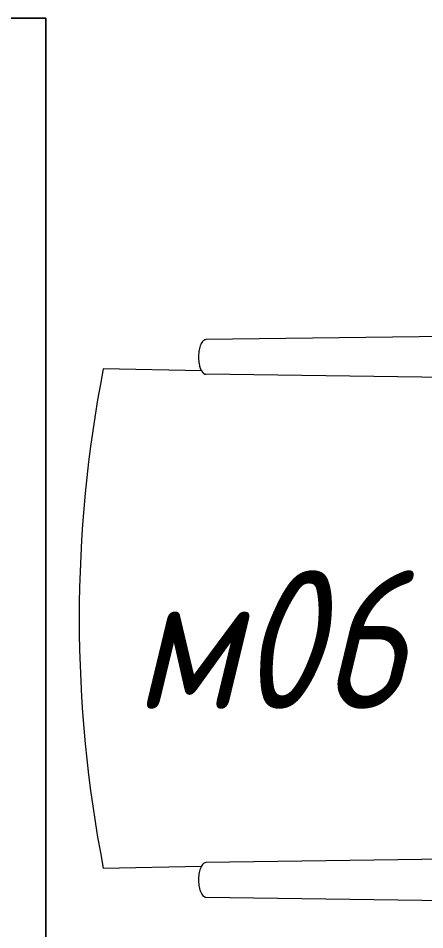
# Model space of a CAD drawing. Header units: millimetres. Extents: x -32954 to 151739, y -65671 to 56243.
# Drawn here: x -6191 to -5751, y -60757 to -59770 of the extents above; entities that cross this region are included whole.
import ezdxf

# ---------------------------------------------------------------- set-up
doc = ezdxf.new("R2010")
doc.units = ezdxf.units.MM
doc.layers.add('I-FURN', color=7, linetype='Continuous', lineweight=9)
doc.layers.add('I-FURN-IDEN', color=7, linetype='Continuous', lineweight=9)
doc.styles.add('GOST Common_I', font='GOST_Common Italic.ttf', dxfattribs={"width": 0.9, "height": 150})

# ---------------------------------------------------------------- blocks, each defined once
blk = doc.blocks.new('М05-М06_Стул офисный - М06_Кресло рабочее Меделия-8569764-О_ТХ_01')
at = {"layer": 'I-FURN'}
for p, q in [((-130.13, 450.82), (-137.41, 372.81)), ((366.01, 372.81), (358.73, 450.82)), ((-137.41, 372.81), (-140.28, 342.02)), ((366.01, 372.81), (368.88, 342.02)), ((-192.66, 358.79), (-187.62, -18.37)), ((-145.04, 358.79), (-150.08, -18.37)), ((373.64, 358.79), (378.68, -18.37)), ((416.22, -18.37), (421.26, 358.79)), ((-153.99, -23.22), (-156.06, -129.6)), ((384.72, -129.6), (382.63, -23.24))]:
    blk.add_line(p, q, dxfattribs=at)
for centre, radius, start, end in [((114.3, -1700.19), 2189.73, 83.73788, 96.26212), ((-2.94, 436.59), 127.98, 161.84357, 173.61936), ((231.54, 436.59), 127.98, 6.38064, 18.15643), ((-2.94, 436.59), 127.98, 175.71587, 197.92668), ((231.54, 436.59), 127.98, 342.07332, 4.28413), ((114.3, 2327.41), 1944.95, 262.94126, 277.05874), ((-100.28, 110.62), 264.8, 98.06151, 110.41983), ((328.88, 110.62), 264.8, 69.58017, 81.93849), ((114.34, 13952.78), 13657.88, 268.908402, 271.091283), ((114.33, 1258.57), 1414.25, 258.97799, 281.02201)]:
    blk.add_arc(centre, radius, start, end, dxfattribs=at)
for centre, start_param, end_param in [((-168.85, -18.32), 5.626442, 6.277467), ((-168.85, -18.32), 6.10915, 6.277467), ((397.45, -18.32), 3.147311, 3.801887)]:
    blk.add_ellipse(centre, major_axis=(18.76, 0), ratio=0.427808, start_param=start_param, end_param=end_param, dxfattribs=at)
for points, knots in [([(-187.61, -18.37), (-187.6, -18.88), (-187.37, -19.89), (-186.33, -21.37), (-184.66, -22.73), (-181.68, -24.33), (-176.7, -25.83), (-169.61, -26.54), (-163.01, -26.11), (-157.67, -24.9), (-155.1, -23.83), (-153.99, -23.22)], [0, 0, 0, 0, 0.076923, 0.153846, 0.230769, 0.307692, 0.461538, 0.615385, 0.769231, 0.884615, 1, 1, 1, 1]), ([(382.63, -23.24), (384.11, -24.06), (387.73, -25.41), (394.6, -26.45), (401.87, -26.32), (409.06, -24.94), (414.72, -22.18), (416.19, -19.65), (416.21, -18.37)], [0, 0, 0, 0, 0.153846, 0.307692, 0.461538, 0.615385, 0.807692, 1, 1, 1, 1])]:
    blk.add_open_spline(points, degree=3, knots=knots, dxfattribs=at)
blk = doc.blocks.new('М167_Стол рабочий _ тумба подкатная - Стол рабочий _ тумба 1200 ГКБ-10524823-О_ТХ_01')
at = {"layer": 'I-FURN'}
for p, q in [((600, 350), (600, -350)), ((600, -350), (600, 350)), ((600, -350), (-600, -350)), ((-600, -350), (600, -350))]:
    blk.add_line(p, q, dxfattribs=at)

msp = doc.modelspace()

# ---------------------------------------------------------------- block references
at = {"layer": 'I-FURN'}
for name, p, rotation in [('М167_Стол рабочий _ тумба подкатная - Стол рабочий _ тумба 1200 ГКБ-10524823-О_ТХ_01', (-6511.37, -60370.09), 89.99999999999928), ('М05-М06_Стул офисный - М06_Кресло рабочее Меделия-8569764-О_ТХ_01', (-5969.45, -60305.84), 269.9999999999986)]:
    msp.add_blockref(name, p, dxfattribs=dict(at, rotation=rotation))

# ---------------------------------------------------------------- texts
at = {"layer": 'I-FURN-IDEN', "char_height": 150, "attachment_point": 1, "style": 'GOST Common_I'}
for s, insert, width in [('06', (-5952.65, -60367.99), 245.3164), ('\\fGOST Common|b0|i1|c204|p34|;\\W.9;м', (-6065.76, -60367.99), 137.0886)]:
    msp.add_mtext(s, dxfattribs=dict(at, insert=insert, width=width))

doc.saveas('drawing.dxf')
